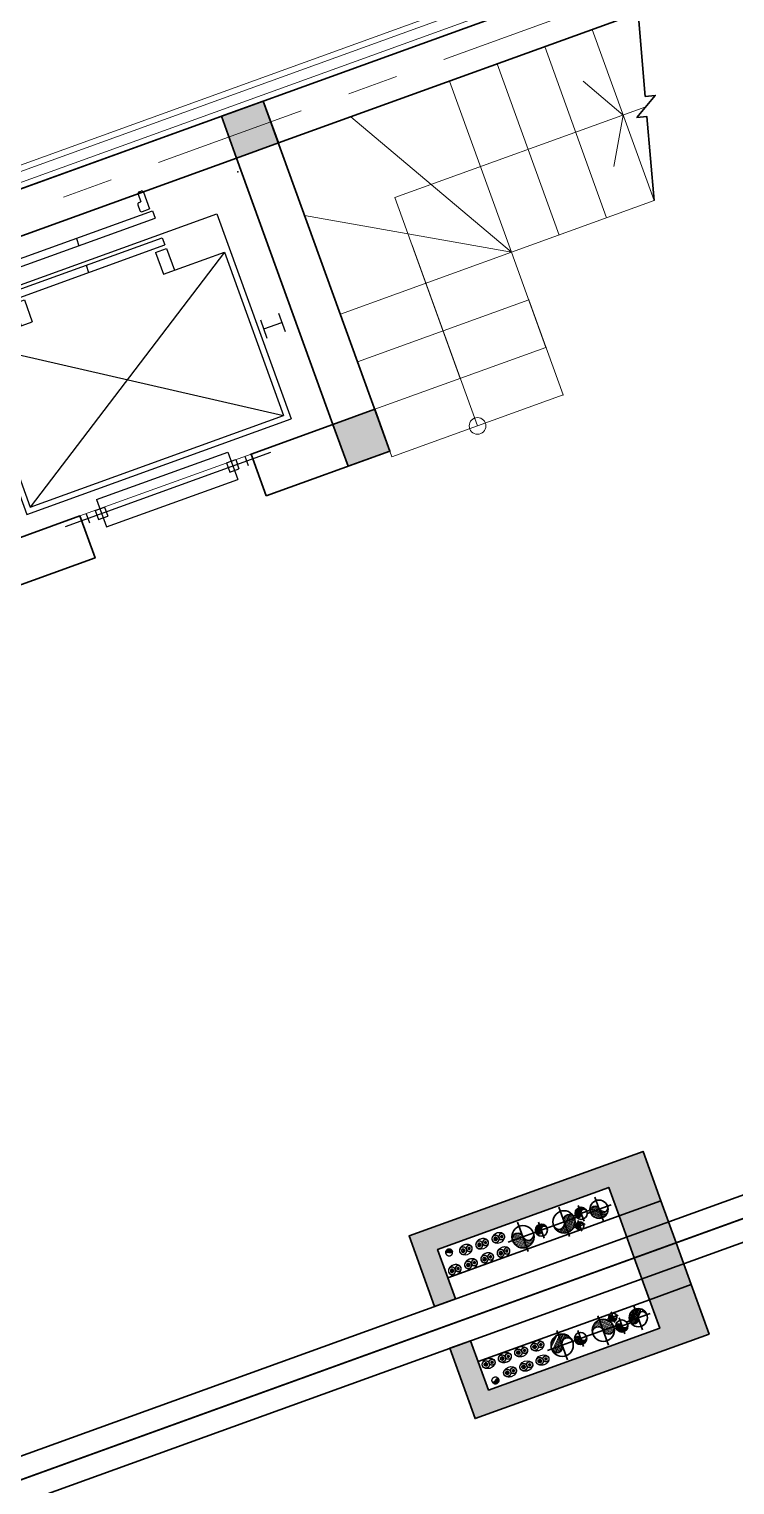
# Model space of a CAD drawing. Header units: millimetres. Extents: x 567980 to 569372, y 2065777 to 2066674.
# Drawn here: x 568687.74 to 568691.23, y 2066334.86 to 2066342.05 of the extents above; entities that cross this region are included whole.
import ezdxf

# ---------------------------------------------------------------- set-up
doc = ezdxf.new("R2010")
doc.units = ezdxf.units.MM
for name, pattern in [('ACAD_ISO03W100', [30, 12, -18]), ('CENTER', [3, 1.5, -0.5, 0.5, -0.5]), ('CENTER2', [1.125, 0.75, -0.125, 0.125, -0.125]), ('CONTINOUS', [0]), ('DIVIDEX22', [1.25, 0.625, -0.25, 0, -0.125, 0, -0.25]), ('PHANTOM2', [1.25, 0.625, -0.125, 0.125, -0.125, 0.125, -0.125]), ('PHANTOM3', [1.5, 0.625, -0.125, 0.125, -0.125, 0.125, -0.125, 0.125, -0.125])]:
    doc.linetypes.add(name, pattern=pattern)
for name, color, linetype, lineweight in [('A-COT VACH', 2, 'Continuous', 35), ('A-DIM', 251, 'Continuous', 15), ('A-HATCH', 251, 'Continuous', 5), ('A-NET CAT', 214, 'Continuous', 30), ('A-NET THAY', 125, 'Continuous', 18), ('A-NOI THAT', 44, 'Continuous', 9), ('A-TRUC', 250, 'CENTER', 5), ('A-TUONG', 255, 'Continuous', 35), ('boDnv', 54, 'Continuous', 25), ('N1.1-CN', 4, 'CONTINOUS', 35), ('N1.3-TN', 6, 'CENTER2', 35), ('N1.4-TP', 4, 'PHANTOM2', 35), ('N1.5-TH', 2, 'PHANTOM3', 30), ('N1.6-NM', 3, 'DIVIDEX22', 30), ('N4-OTHER1', 143, 'CONTINOUS', 15)]:
    doc.layers.add(name, color=color, linetype=linetype, lineweight=lineweight)
for name, color, linetype in [('A-NOITHAT', 252, 'Continuous'), ('ChiaLo', 128, 'CENTER'), ('LoLK', 6, 'Continuous'), ('M-CD', 40, 'ACAD_ISO03W100'), ('M-Control', 170, 'CENTER2'), ('M-RP', 140, 'Continuous'), ('QH', 7, 'Continuous')]:
    doc.layers.add(name, color=color, linetype=linetype)

# ---------------------------------------------------------------- blocks, each defined once
blk = doc.blocks.new('NEN')
at = {"layer": 'ChiaLo', "ltscale": 5}
for points in [[(-34.65498923370615, -39.43028678209521), (2.960270242532715, -25.8254253519699)], [(-32.61426001915243, -45.07257570349611), (5.000999457086436, -31.4677142733708)]]:
    blk.add_lwpolyline(points, dxfattribs=at)
at = {"layer": 'LoLK'}
for points in [[(-13.57096322171856, -12.460597113939), (-21.83819383813534, -16.06416010949761), (-15.84735949581955, -32.62785606691614), (-7.383926113368943, -29.56676224502735)], [(5.000999457202852, -31.46771427290514), (2.960270242649131, -25.8254253519699), (-7.383926113252528, -29.56676224502735), (-15.8473594954703, -32.62785606668331), (-13.80663028091658, -38.2701449887827)], [(7.041728671756573, -37.11000319430605), (5.000999457086436, -31.46771427290514), (-13.80663028080016, -38.27014498831704), (-11.76590106647927, -43.91243390971795)]]:
    blk.add_lwpolyline(points, close=True, dxfattribs=at)
blk = doc.blocks.new('NEN I02')
at = {"layer": 'LoLK'}
for points in [[(-105.3318920237944, 40.00000000069849), (-111.3318920233287, 40.00000000046566), (-111.3318920235615, 29.00000000069849), (-111.3318920237944, 20.00000000069849), (-105.3318920230959, 20.00000000046566)], [(-99.33189202379435, 40.00000000093132), (-105.3318920237944, 40.00000000046566), (-105.3318920235615, 20.00000000069849), (-99.33189202356152, 20.00000000046566)], [(-129.5225575878285, 29.00000000046566), (-128.9456968335435, 20.00000000046566), (-111.3318920235615, 20.00000000046566), (-111.3318920235615, 29.00000000069849)]]:
    blk.add_lwpolyline(points, close=True, dxfattribs=at)
blk = doc.blocks.new('AP11B2')
at = {"layer": 'A-NOITHAT'}
for p, q in [((-435.0000000009313, 1391.603832304027), (-435.0000000009313, 1441.603832304019)), ((-385.0000000009313, 1391.603832304027), (-385.0000000009313, 1441.603832304019)), ((-335.0000000009313, 1441.603832304019), (-385.0000000009313, 1441.603832304019)), ((359.9999999990687, 1491.603832304019), (-360.0000000009313, 1491.603832304019)), ((-360.0000000009313, 1341.603832304019), (-360.0000000009313, 1491.603832304019)), ((-335.0000000009313, 1391.603832304027), (-335.0000000009313, 1441.603832304019)), ((384.9999999990687, 1441.603832304019), (334.9999999990687, 1441.603832304019)), ((334.9999999990687, 1391.603832304027), (334.9999999990687, 1441.603832304019)), ((359.9999999990687, 1341.603832304019), (359.9999999990687, 1491.603832304019)), ((384.9999999990687, 1391.603832304027), (384.9999999990687, 1441.603832304019)), ((434.9999999990687, 1391.603832304027), (434.9999999990687, 1441.603832304019)), ((557.9627270745113, 1416.603832304019), (-568.2546845125034, 1416.603832304019)), ((-335.0000000009313, 1391.603832304027), (-385.0000000009313, 1391.603832304027)), ((384.9999999990687, 1391.603832304027), (334.9999999990687, 1391.603832304027)), ((-725.0000000009313, 166.1255714344661), (-725.0000000009313, 1291.603832304019)), ((724.9999999990687, 1291.603832304019), (-725.0000000009313, 1291.603832304019)), ((359.9999999990687, 1341.603832304019), (-360.0000000009313, 1341.603832304019)), ((724.9999999990687, 166.1255714344588), (724.9999999990687, 1291.603832304019)), ((-695.0000000009313, 366.1255714344516), (-695.0000000009313, 1261.603832304019)), ((694.9999999990687, 1261.603832304019), (-695.0000000009313, 1261.603832304019)), ((694.9999999990687, 366.1255714344516), (-695.0000000009313, 1261.603832304019)), ((-695.0000000009313, 366.1255714344516), (694.9999999990687, 1261.603832304019)), ((694.9999999990687, 366.1255714344516), (694.9999999990687, 1261.603832304019)), ((-850.0000000009313, 757.1255714344661), (-850.0000000009313, 857.1255714344661)), ((-750.0000000009313, 757.1255714344661), (-750.0000000009313, 857.1255714344661)), ((749.9999999990687, 757.1255714344661), (749.9999999990687, 857.1255714344661)), ((849.9999999990687, 757.1255714344661), (849.9999999990687, 857.1255714344661)), ((-750.0000000009313, 807.1255714344588), (-850.0000000009313, 807.1255714344588)), ((749.9999999990687, 807.1255714344588), (849.9999999990687, 807.1255714344516)), ((-360.0000000009313, 366.1255714344516), (-695.0000000009313, 366.1255714344516)), ((-420.0000000009313, 246.1255714344588), (-420.0000000009313, 366.1255714344516)), ((-360.0000000009313, 246.1255714344588), (-360.0000000009313, 366.1255714344516)), ((694.9999999990687, 366.1255714344516), (359.9999999990687, 366.1255714344516)), ((359.9999999990687, 246.1255714344516), (359.9999999990687, 366.1255714344516)), ((419.9999999990687, 246.1255714344516), (419.9999999990687, 366.1255714344516)), ((-360.0000000009313, 246.1255714344588), (-420.0000000009313, 246.1255714344588)), ((417.3913043467328, 226.1255714344588), (-417.3913043485954, 226.1255714344661)), ((-417.3913043485954, 186.1255714344588), (-417.3913043485954, 226.1255714344661)), ((-9.313225746154785e-10, 186.1255714344516), (-9.313225746154785e-10, 226.1255714344661)), ((419.9999999990687, 246.1255714344516), (359.9999999990687, 246.1255714344516)), ((417.3913043467328, 186.1255714344516), (417.3913043467328, 226.1255714344588)), ((724.9999999990687, 166.1255714344588), (-725.0000000009313, 166.1255714344661)), ((417.3913043467328, 186.1255714344516), (-417.3913043485954, 186.1255714344588)), ((417.3913043467328, 79.48334088382398), (-417.3913043485954, 79.48334088382398)), ((-417.3913043485954, 39.48334088382398), (-417.3913043485954, 79.48334088382398)), ((-9.313225746154785e-10, 39.48334088382398), (-9.313225746154785e-10, 79.48334088382398)), ((417.3913043467328, 39.48334088382398), (417.3913043467328, 79.48334088382398)), ((417.3913043467328, 39.48334088382398), (-417.3913043485954, 39.48334088382398)), ((-407.3913043476641, -66.86999999999534), (-407.3913043476641, 25)), ((-367.3913043485954, 25), (-407.3913043476641, 25)), ((-357.3913043485954, -15), (-357.3913043485954, 15)), ((357.3913043467328, -15), (357.3913043467328, 15)), ((407.3913043458015, 25), (367.3913043467328, 25)), ((407.3913043458015, -66.86999999999534), (407.3913043458015, 25)), ((-377.3913043476641, -66.86999999999534), (-377.3913043476641, -24.99999999999272)), ((-367.3913043485954, -24.99999999999272), (-377.3913043476641, -24.99999999999272)), ((377.3913043458015, -24.99999999999272), (367.3913043467328, -24.99999999999272)), ((377.3913043458015, -66.86999999999534), (377.3913043458015, -24.99999999999272)), ((-387.3913043485954, -76.86999999999534), (-397.3913043485954, -76.86999999999534)), ((397.3913043467328, -76.86999999999534), (387.3913043467328, -76.86999999999534))]:
    blk.add_line(p, q, dxfattribs=at)
for centre, start, end in [((-367.3913043485954, 15), 0, 90), ((367.3913043467328, 15), 90, 180), ((-397.3913043485954, -66.86999999999534), 180, 270), ((-387.3913043485954, -66.86999999999534), 270, 0), ((-367.3913043485954, -15), 270, 0), ((367.3913043467328, -15), 180, 270), ((387.3913043467328, -66.86999999999534), 180, 270), ((397.3913043467328, -66.86999999999534), 270, 0)]:
    blk.add_arc(centre, 10, start, end, dxfattribs=at)
for p in [(-900.0000000009313, 0), (899.9999999990687, 0)]:
    blk.add_point(p, dxfattribs=at)
blk = doc.blocks.new('cot 220')
at = {"layer": 'A-COT VACH'}
h = blk.add_hatch(color=256, dxfattribs=at)
h.dxf.hatch_style = 1
h.paths.add_polyline_path([(110.0000037951395, 109.9999999980937), (-109.9999962048605, 109.9999999980937), (-109.9999962048605, -110.0000000019063), (110.0000037951395, -110.0000000019063)])
blk.add_lwpolyline([(-109.9999962048605, -110.0000000019063), (110.0000037951395, -110.0000000019063), (110.0000037951395, 109.9999999980937), (-109.9999962048605, 109.9999999980937)], close=True, dxfattribs=at)
blk = doc.blocks.new('N-ONGDUNG')
at = {"layer": 'N4-OTHER1', "ltscale": 10}
h = blk.add_hatch(dxfattribs=at)
h.set_pattern_fill('ANSI31', color=256, scale=36.00000000004761, angle=-90.00000000000001, style=0)
h.set_pattern_definition([(314.9999999999999, (39548.85017086168, 159241.458453613), (3.181980515343671, 3.181980515343669), [])])
h.paths.add_polyline_path([(7.275957614183426e-12, 45.00000000005821, -0.4142135623730951), (45.00000000006548, 0), (7.275957614183426e-12, -2.91038304567337e-11)])
h.paths.add_polyline_path([(-45.00000000005093, -1.309672370553017e-10, -0.4142135623741864), (7.275957614183426e-12, 45.00000000005821), (7.275957614183426e-12, 0, 1)])
h.paths.add_polyline_path([(7.275957614183426e-12, 0), (45.00000000006548, 0, -1)])
at = {"linetype": 'Continuous', "ltscale": 10}
for p, q in [((7.275957614183426e-12, 63.00000000008731), (4.365574568510056e-11, -63.00000000008731)), ((63.00000000008731, 0), (-63.00000000007276, 0))]:
    blk.add_line(p, q, dxfattribs=at)
blk.add_circle((7.275957614183426e-12, 0), 45.00000000005951, dxfattribs=at)
for centre, start, end in [((-22.5000000000291, 0), 0, 180), ((22.50000000004366, 0), 180, 0)]:
    blk.add_arc(centre, 22.50000000002975, start, end, dxfattribs=at)
blk = doc.blocks.new('$cc')
h = blk.add_hatch()
h.set_pattern_fill('_USER', color=8, scale=0.05, angle=45, style=0, pattern_type=0)
h.set_pattern_definition([(45, (-200956.0241762463, 465343.0443457479), (-0.03535533905932738, 0.03535533905932738), [])])
edge = h.paths.add_edge_path()
edge.add_arc((-0.1875000000291038, -0.25), 0.3125000000174623, -53.130102349887125, 53.130102349887125, ccw=False)
edge.add_arc((-2.91038304567337e-11, 0), 0.5, 89.99999999666488, 270.00000000333506, ccw=False)
edge.add_arc((0.1874999999708962, 0.25), 0.3124999999825377, 126.8698976415752, 233.1301023584249)
at = {"color": 8}
blk.add_lwpolyline([(0, 0, -0.499999999953434), (0, -0.5, -1.000000000058208), (0, 0.5, 0.5000000000465661), (0, 0, 0.3333333332919413), (0, 0, 0.3333333332919413)], format="xyb", dxfattribs=at)
blk.add_circle((0, 0), 0.5)
blk = doc.blocks.new('A$C9810a9bf')
at = {"layer": 'M-RP', "ltscale": 200}
for centre, radius in [((-14.75, 0), 14.75), ((-14.75, 0), 4.75), ((17.95000000000073, 0), 17.95000000000073), ((17.95000000000073, 0), 7.950000000000728)]:
    blk.add_circle(centre, radius, dxfattribs=at)
blk.add_ellipse((3.200000000000728, 0), major_axis=(-32.70000000000073, 0), ratio=0.7561140155418827, dxfattribs=at)
at = {"layer": 'M-RP', "ltscale": 200, "xscale": 9.5, "yscale": 9.5, "zscale": 9.5, "rotation": 180}
blk.add_blockref('$cc', (-14.75, 0), dxfattribs=at)
at = {"layer": 'M-RP', "ltscale": 200, "xscale": 15.9, "yscale": 15.9, "zscale": 15.9}
blk.add_blockref('$cc', (17.95000000000073, 0), dxfattribs=at)
blk = doc.blocks.new('A$Caa2107e4')
at = {"layer": 'M-Control', "ltscale": 0.03}
for centre, radius in [((-14.75, 0), 14.75), ((-14.75, 0), 4.75), ((17.95000000000073, 0), 17.95000000000073), ((17.95000000000073, 0), 7.950000000000728)]:
    blk.add_circle(centre, radius, dxfattribs=at)
blk.add_ellipse((3.200000000000728, 0), major_axis=(-32.70000000000073, 0), ratio=0.7561140155418827, dxfattribs=at)
at = {"layer": 'M-Control', "ltscale": 0.03, "xscale": 9.5, "yscale": 9.5, "zscale": 9.5, "rotation": 180}
blk.add_blockref('$cc', (-14.75, 0), dxfattribs=at)
at = {"layer": 'M-Control', "ltscale": 0.03, "xscale": 15.9, "yscale": 15.9, "zscale": 15.9}
blk.add_blockref('$cc', (17.95000000000073, 0), dxfattribs=at)
blk = doc.blocks.new('truc kt')
at = {"layer": 'A-HATCH'}
h = blk.add_hatch(color=256, dxfattribs=at)
h.dxf.hatch_style = 1
h.paths.add_polyline_path([(110.0000000009313, 1009.995999998602), (110.0000000009313, 1119.995999998602), (-259.9999999990687, 1119.995999998602), (-259.9999999990687, -110.0040000013978), (9.313225746154785e-10, -110.0040000013978), (9.313225746154785e-10, 109.9959999986022), (-149.9999999990105, 109.9959999986022), (-149.9999999990687, 1009.995999998602)])
at = {"layer": 'A-TUONG'}
for points in [[(110.0000000009313, 1009.995999998602), (110.0000000009313, 1119.995999998602), (-259.9999999990687, 1119.995999998602), (-259.9999999990687, -110.0040000013978), (9.313225746154785e-10, -110.0040000013978), (9.313225746154785e-10, 109.9959999986022), (-149.9999999990105, 109.9959999986022), (-149.9999999990687, 1009.995999998602), (110.0000000009313, 1009.995999998602)], [(9.313225746154785e-10, 109.9999999993015), (9.313225746154785e-10, 1009.995999998602)]]:
    blk.add_lwpolyline(points, dxfattribs=at)
at = {"layer": 'M-CD', "xscale": 34, "yscale": 34, "zscale": 34}
blk.add_blockref('$cc', (-116.0677081884933, 961.473602712038), dxfattribs=at)
at = {"layer": 'M-RP', "ltscale": 200, "rotation": 90}
for name, p in [('A$C9810a9bf', (-26.04999999905704, 961.2459999985876)), ('A$Caa2107e4', (-26.04999999905704, 961.2459999985876)), ('A$C9810a9bf', (-101.049999999057, 875.8459999985935)), ('A$Caa2107e4', (-101.049999999057, 875.8459999985935)), ('A$C9810a9bf', (-26.04999999905704, 875.8459999985935)), ('A$Caa2107e4', (-26.04999999905704, 875.8459999985935)), ('A$C9810a9bf', (-101.049999999057, 790.4459999985993)), ('A$Caa2107e4', (-101.049999999057, 790.4459999985993)), ('A$C9810a9bf', (-26.04999999905704, 790.4459999985993)), ('A$Caa2107e4', (-26.04999999905704, 790.4459999985993)), ('A$C9810a9bf', (-101.049999999057, 705.0459999986051)), ('A$Caa2107e4', (-101.049999999057, 705.0459999986051)), ('A$C9810a9bf', (-26.04999999905704, 705.0459999986051)), ('A$Caa2107e4', (-26.04999999905704, 705.0459999986051))]:
    blk.add_blockref(name, p, dxfattribs=at)
at = {"layer": 'N1.1-CN', "xscale": 0.4444444444444456, "yscale": 0.4444444444444456, "zscale": 0.4444444444444456, "rotation": 90}
blk.add_blockref('N-ONGDUNG', (-19.99999999889405, 308.8576939753111), dxfattribs=at)
at = {"layer": 'N1.3-TN', "xscale": -1, "rotation": 270}
blk.add_blockref('N-ONGDUNG', (-64.99999192910036, 191.9839999961114), dxfattribs=at)
at = {"layer": 'N1.4-TP', "xscale": 1.222222222222222, "yscale": 1.222222222222222, "zscale": 1.222222222222222, "rotation": 270}
blk.add_blockref('N-ONGDUNG', (-64.99999999906868, 375.9839999961696), dxfattribs=at)
at = {"layer": 'N1.5-TH', "xscale": 0.6666666666666677, "yscale": 0.6666666666666677, "zscale": 0.6666666666666677, "rotation": 90}
for p in [(-64.99999999906868, 494.9839999963006), (-75.99999919818947, 281.9839999961259)]:
    blk.add_blockref('N-ONGDUNG', p, dxfattribs=at)
at = {"layer": 'N1.6-NM', "xscale": -1.222222222222222, "yscale": 1.222222222222222, "zscale": 1.222222222222222, "rotation": 270}
blk.add_blockref('N-ONGDUNG', (-64.99999999906868, 591.9839999964315), dxfattribs=at)
blk = doc.blocks.new('MBT1 A1')
at = {"layer": 'A-NET CAT'}
blk.add_lwpolyline([(1.120000000111759, -9.379713737638667), (0.7168689491227269, -9.487732377136126), (0.7039279968012124, -9.439436085987836), (0.633217318682, -9.561910572927445), (0.6202763663604856, -9.513614281779155), (0.2201106760185212, -9.620838355505839)], dxfattribs=at)
at = {"layer": 'A-NET THAY', "ltscale": 100}
for p, q in [((1.619999999878928, -7.079995999811217), (1.619999999878928, -6.179995999671519)), ((1.120000000111759, -8.629713737638667), (0.6006710005458444, -7.729548536008224)), ((1.120000000111759, -8.629713737638667), (1.120000000111759, -7.729999999748543)), ((1.369999999878928, -8.629713737638667), (1.370000000111759, -7.729999999981374)), ((1.619999999878928, -8.629713737638667), (1.619999999878928, -7.729999999748543)), ((1.120000000111759, -8.629713737638667), (0.2199999999720603, -8.110098495380953)), ((1.120000000111759, -8.629713737638667), (0.220000000204891, -8.629713737871498)), ((1.120000000111759, -8.629713737638667), (1.120000000111759, -9.379713737638667)), ((1.619999999878928, -8.629713737638667), (1.120000000111759, -8.629713737638667)), ((1.869999999878928, -8.629713737638667), (1.369999999878928, -8.629713737638667)), ((1.119999999878928, -8.879713737638667), (0.220000000204891, -8.879713737638667)), ((1.120000000111759, -9.129713737871498), (0.220000000204891, -9.129713737638667)), ((1.120000000111759, -9.379713737638667), (0.2199999999720603, -9.379713737871498))]:
    blk.add_line(p, q, dxfattribs=at)
at = {"layer": 'A-NET THAY', "color": 251, "ltscale": 10}
for p, q in [((1.620000000111759, -8.179856868926436), (0.6699999999254942, -8.179856868693605)), ((0.6700000001583248, -9.49820109992288), (0.6699999999254942, -8.179856868693605)), ((1.869999999878928, -8.179856868693605), (0.9199999999254942, -8.179856868693605))]:
    blk.add_line(p, q, dxfattribs=at)
at = {"layer": 'A-NET THAY', "ltscale": 100}
blk.add_lwpolyline([(1.869999999878928, -8.629713737638667), (1.869999999878928, -7.729999999981374), (1.840000000083819, -7.729999999748543)], dxfattribs=at)
at = {"layer": 'A-NET THAY', "ltscale": 10}
blk.add_lwpolyline([(0.4458215811755508, -9.249713737517595), (0.6699999999254942, -9.379713737638667), (0.8941784189082682, -9.249713737517595)], dxfattribs=at)
blk.add_circle((1.869999999878928, -8.179856868693605), 0.04118169652319922, dxfattribs=at)
at = {"layer": 'A-NET THAY', "ltscale": 100}
for p in [(1.369999999878928, -8.629713737638667), (1.369999999878928, -8.629713737638667), (1.619999999878928, -8.629713737638667), (1.619999999878928, -8.629713737638667), (1.869999999878928, -8.629713737638667), (1.869999999878928, -8.629713737638667)]:
    blk.add_point(p, dxfattribs=at)
at = {"layer": 'A-TRUC', "ltscale": 0.5}
for p, q in [((0.1100000001024455, -16.8899959998671), (0.1099999998696148, -2.109995999606326)), ((5.890000000363216, -16.8899959998671), (5.890000000130385, -2.109995999606326))]:
    blk.add_line(p, q, dxfattribs=at)
at = {"layer": 'A-TUONG'}
for p, q in [((0, -17.10999999986961), (0, -2)), ((6.000000000232831, -17.10999599960633), (6.000000000232831, -1.999999999767169)), ((5.890000000130385, -12.27999599976465), (5.890000000130385, -2.219995999941602)), ((0.2199999999720603, -12.49999599996954), (0.2199999999720603, -7.729995999950916))]:
    blk.add_line(p, q, dxfattribs=at)
at = {"layer": 'A-TUONG', "ltscale": 100}
blk.add_lwpolyline([(1.840000000083819, -7.079995999811217), (1.840000000083819, -7.729995999718085), (0, -7.729995999718085), (0, -5.529995999764651), (1.839999999850988, -5.529995999997482), (1.840000000083819, -6.179995999904349), (1.619999999878928, -6.179995999671519), (1.619999999878928, -5.749995999736711), (0.2199999999720603, -5.749995999736711), (0.2199999999720603, -7.509995999978855), (1.620000000111759, -7.509995999746025), (1.619999999878928, -7.079995999811217)], close=True, dxfattribs=at)
at = {"layer": 'A-COT VACH', "xscale": 0.001, "yscale": 0.001, "zscale": 0.001}
for p in [(0.1099999963771552, -7.619999999878928), (1.729999996256083, -7.619999999878928), (5.889999996405095, -7.619999999646097)]:
    blk.add_blockref('cot 220', p, dxfattribs=at)
at = {"layer": 'A-DIM', "xscale": 0.001, "yscale": 0.001, "zscale": 0.001}
blk.add_blockref('truc kt', (5.78000000026077, -7.61999599984847), dxfattribs=at)
at = {"layer": 'A-NOI THAT', "linetype": 'Continuous', "xscale": -0.0009583333333333351, "yscale": 0.0009583333333333351, "zscale": 0.0009583333333333339, "rotation": 270}
blk.add_blockref('AP11B2', (0.2863796604797244, -6.629995999624953), dxfattribs=at)
blk = doc.blocks.new('MBT1 IO2')
at = {"layer": 'LoLK'}
blk.add_blockref('NEN I02', (0, 0), dxfattribs=at)
at = {"layer": 'LoLK', "xscale": -1, "rotation": 180}
blk.add_blockref('MBT1 A1', (-111.3318920226302, 20.00000401376747), dxfattribs=at)
at = {"layer": 'LoLK', "rotation": 180}
blk.add_blockref('MBT1 A1', (-99.33189202286303, 20.00000401376747), dxfattribs=at)
blk = doc.blocks.new('rkg2')
at = {"layer": 'A-NET THAY'}
for points in [[(2.384185791015625e-07, -14966.02260791707), (2.868473529815674e-07, -17972.01661115565), (9000.000000763685, -17402.80707519274), (9000.00000050664, -9.439536370337009e-07), (0, -5.900510586798191e-07), (3.166496753692627e-08, -1999.999999657855)], [(3820.469334064052, -17700.32916262641), (8970.000000763685, -17374.64450028603), (8970.00000050664, -30.00000094276038), (30.00000000093132, -30.00000059124432), (30.00000003259629, -1999.999999656662)], [(3817.313364493661, -17650.42886346823), (8920.000000761822, -17327.70687544151), (8920.000000508502, -80.00000094081042), (80.00000000093132, -80.00000059319427), (80.00000003166497, -1999.999999654712)], [(110.0000002384186, -14959.0656024779), (110.0000002849847, -17854.83982561933), (8890.000000761822, -17299.54430053479), (8890.000000508502, -110.0000009396172), (110.0000000018626, -110.0000005943875), (110.000000031665, -1999.999999653519)]]:
    blk.add_lwpolyline(points, dxfattribs=at)
blk = doc.blocks.new('CUM CONG A3-A3.1-A6-A7')
at = {"layer": 'QH', "xscale": 0.001, "yscale": 0.001, "zscale": 0.001}
blk.add_blockref('rkg2', (11.00000000919681, -6.984919309616089e-10), dxfattribs=at)
blk = doc.blocks.new('MB CONG KHU A')
at = {"layer": 'LoLK', "rotation": 199.8842788469175}
blk.add_blockref('CUM CONG A3-A3.1-A6-A7', (-44.43837425007951, 105.224211614579), dxfattribs=at)

msp = doc.modelspace()

# ---------------------------------------------------------------- block references
at = {"layer": 'boDnv'}
msp.add_blockref('NEN', (568697.4807461541, 2066371.697269554), dxfattribs=at)

# ---------------------------------------------------------------- next in the draw order: block references
at = {"layer": 'LoLK', "rotation": 289.8842788556047}
msp.add_blockref('MBT1 IO2', (568700.6921308872, 2066227.572532558), dxfattribs=at)

# ---------------------------------------------------------------- next in the draw order: block references
at = {"layer": 'LoLK'}
msp.add_blockref('MB CONG KHU A', (568744.8793870007, 2066240.647631037), dxfattribs=at)

doc.saveas('drawing.dxf')
